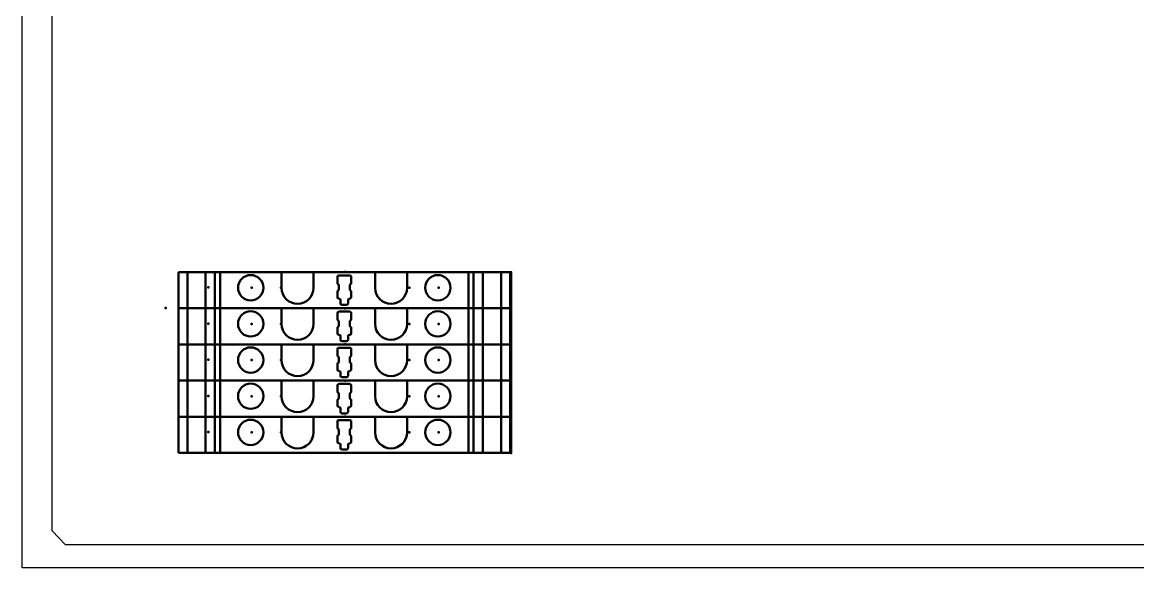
# Model space of a CAD drawing. Header units: millimetres. Extents: x -72 to 2978, y -1067 to 2817.
# Drawn here: x 1420.3 to 1605.2, y 635.5 to 726 of the extents above; entities that cross this region are included whole.
import ezdxf

# ---------------------------------------------------------------- set-up
doc = ezdxf.new("R2010")
doc.units = ezdxf.units.MM
doc.linetypes.add('Dashed', pattern=[2, 1, -1])
for name, color, linetype, lineweight in [('2d ConnectionPoints', 7, 'Continuous', 50), ('AM_0', 7, 'Continuous', 50), ('AM_4', 3, 'Continuous', 25), ('AM_9', 6, 'Dashed', 25)]:
    doc.layers.add(name, color=color, linetype=linetype, lineweight=lineweight)

msp = doc.modelspace()

# ---------------------------------------------------------------- linework, layer by layer
for p, q in [((1420.29, 635.51), (1420.29, 935.51)), ((1729.28, 635.51), (1420.29, 635.51))]:
    msp.add_line(p, q)
at = {"color": 30, "true_color": 0xf8991e}
for p, q in [((1425.22, 641.64), (1425.22, 927.23)), ((1425.23, 641.63), (1427.43, 639.32)), ((1434.54, 639.32), (1427.43, 639.32)), ((1722, 639.32), (1434.57, 639.32))]:
    msp.add_line(p, q, dxfattribs=at)
at = {"layer": '2d ConnectionPoints', "color": 3}
for p in [(1473.81, 684.56), (1473.81, 684.56), (1451.14, 682.01), (1451.14, 682.01), (1458.32, 681.97), (1458.32, 681.97), (1463.21, 681.97), (1484.46, 681.97), (1489.35, 681.97), (1489.35, 681.97), (1473.81, 678.56), (1473.81, 678.56), (1473.81, 678.56), (1473.81, 678.56), (1473.84, 678.56), (1473.84, 678.56), (1501.34, 678.55)]:
    msp.add_point(p, dxfattribs=at)
at = {"layer": '2d ConnectionPoints'}
for p in [(1473.84, 684.56), (1473.84, 684.56), (1501.34, 684.55), (1444.07, 678.63), (1451.14, 676.01), (1451.14, 676.01), (1458.32, 675.97), (1458.32, 675.97), (1463.21, 675.97), (1484.46, 675.97), (1489.35, 675.97), (1489.35, 675.97), (1473.81, 672.56), (1473.81, 672.56), (1473.84, 672.56), (1473.84, 672.56), (1501.34, 672.55), (1451.14, 670.01), (1451.14, 670.01), (1458.32, 669.97), (1458.32, 669.97), (1463.21, 669.97), (1484.46, 669.97), (1489.35, 669.97), (1489.35, 669.97), (1473.81, 666.56), (1473.81, 666.56), (1473.84, 666.56), (1473.84, 666.56), (1501.34, 666.55), (1451.14, 664.01), (1451.14, 664.01), (1458.32, 663.97), (1458.32, 663.97), (1463.21, 663.97), (1484.46, 663.97), (1489.35, 663.97), (1489.35, 663.97), (1473.81, 660.56), (1473.81, 660.56), (1473.84, 660.56), (1473.84, 660.56), (1501.34, 660.55), (1451.14, 658.01), (1451.14, 658.01), (1458.32, 657.97), (1458.32, 657.97), (1463.21, 657.97), (1484.46, 657.97), (1489.35, 657.97), (1489.35, 657.97), (1473.84, 654.56), (1473.84, 654.56), (1501.34, 654.55)]:
    msp.add_point(p, dxfattribs=at)
at = {"layer": 'AM_0', "color": 3}
for p, q in [((1446.18, 678.56), (1446.18, 684.56)), ((1446.18, 684.56), (1501.34, 684.56)), ((1447.67, 684.56), (1447.67, 678.56)), ((1450.68, 684.56), (1450.68, 678.56)), ((1452.22, 684.56), (1452.22, 678.56)), ((1453.1, 684.56), (1453.1, 678.56)), ((1463.28, 684.56), (1463.28, 681.96)), ((1468.58, 684.56), (1468.58, 681.96)), ((1478.78, 684.56), (1478.78, 681.96)), ((1484.08, 684.56), (1484.08, 681.96)), ((1494.25, 678.56), (1494.25, 684.56)), ((1495.13, 678.56), (1495.13, 684.56)), ((1496.67, 678.56), (1496.67, 684.56)), ((1499.68, 678.56), (1499.68, 684.56)), ((1501.18, 678.56), (1501.18, 684.56)), ((1501.34, 678.56), (1501.34, 684.56)), ((1472.53, 683.76), (1472.53, 682.76)), ((1474.58, 684.01), (1472.78, 684.01)), ((1474.83, 683.76), (1474.83, 682.76)), ((1472.53, 681.28), (1472.53, 680.41)), ((1472.78, 682.33), (1472.78, 681.71)), ((1474.58, 682.33), (1474.58, 681.71)), ((1474.83, 681.28), (1474.83, 680.41)), ((1472.78, 680.16), (1472.8, 680.16)), ((1473.05, 679.91), (1473.05, 679.36)), ((1474.05, 679.11), (1473.3, 679.11)), ((1474.3, 679.91), (1474.3, 679.36)), ((1474.58, 680.16), (1474.55, 680.16)), ((1446.18, 678.56), (1501.34, 678.56)), ((1446.18, 678.56), (1501.34, 678.56)), ((1446.18, 678.56), (1501.34, 678.56))]:
    msp.add_line(p, q, dxfattribs=at)
at = {"layer": 'AM_0'}
for p, q in [((1446.18, 672.56), (1446.18, 678.56)), ((1447.67, 678.56), (1447.67, 672.56)), ((1450.68, 678.56), (1450.68, 672.56)), ((1452.22, 678.56), (1452.22, 672.56)), ((1453.1, 678.56), (1453.1, 672.56)), ((1463.28, 678.56), (1463.28, 675.96)), ((1468.58, 678.56), (1468.58, 675.96)), ((1472.53, 677.76), (1472.53, 676.76)), ((1474.58, 678.01), (1472.78, 678.01)), ((1474.58, 678.01), (1472.78, 678.01)), ((1474.83, 677.76), (1474.83, 676.76)), ((1478.78, 678.56), (1478.78, 675.96)), ((1484.08, 678.56), (1484.08, 675.96)), ((1494.25, 672.56), (1494.25, 678.56)), ((1495.13, 672.56), (1495.13, 678.56)), ((1496.67, 672.56), (1496.67, 678.56)), ((1499.68, 672.56), (1499.68, 678.56)), ((1501.18, 672.56), (1501.18, 678.56)), ((1501.34, 672.56), (1501.34, 678.56)), ((1472.53, 675.28), (1472.53, 674.41)), ((1472.78, 676.33), (1472.78, 675.71)), ((1474.58, 676.33), (1474.58, 675.71)), ((1474.83, 675.28), (1474.83, 674.41)), ((1472.78, 674.16), (1472.8, 674.16)), ((1473.05, 673.91), (1473.05, 673.36)), ((1474.3, 673.91), (1474.3, 673.36)), ((1474.58, 674.16), (1474.55, 674.16)), ((1446.18, 666.56), (1446.18, 672.56)), ((1446.18, 672.56), (1501.34, 672.56)), ((1446.18, 672.56), (1501.34, 672.56)), ((1447.67, 672.56), (1447.67, 666.56)), ((1450.68, 672.56), (1450.68, 666.56)), ((1452.22, 672.56), (1452.22, 666.56)), ((1453.1, 672.56), (1453.1, 666.56)), ((1463.28, 672.56), (1463.28, 669.96)), ((1468.58, 672.56), (1468.58, 669.96)), ((1472.53, 671.76), (1472.53, 670.76)), ((1474.58, 672.01), (1472.78, 672.01)), ((1474.05, 673.11), (1473.3, 673.11)), ((1474.83, 671.76), (1474.83, 670.76)), ((1478.78, 672.56), (1478.78, 669.96)), ((1484.08, 672.56), (1484.08, 669.96)), ((1494.25, 666.56), (1494.25, 672.56)), ((1495.13, 666.56), (1495.13, 672.56)), ((1496.67, 666.56), (1496.67, 672.56)), ((1499.68, 666.56), (1499.68, 672.56)), ((1501.18, 666.56), (1501.18, 672.56)), ((1501.34, 666.56), (1501.34, 672.56)), ((1472.78, 670.33), (1472.78, 669.71)), ((1474.58, 670.33), (1474.58, 669.71)), ((1472.53, 669.28), (1472.53, 668.41)), ((1472.78, 668.16), (1472.8, 668.16)), ((1473.05, 667.91), (1473.05, 667.36)), ((1474.3, 667.91), (1474.3, 667.36)), ((1474.58, 668.16), (1474.55, 668.16)), ((1474.83, 669.28), (1474.83, 668.41)), ((1446.18, 660.56), (1446.18, 666.56)), ((1446.18, 666.56), (1501.34, 666.56)), ((1446.18, 666.56), (1501.34, 666.56)), ((1447.67, 666.56), (1447.67, 660.56)), ((1450.68, 666.56), (1450.68, 660.56)), ((1452.22, 666.56), (1452.22, 660.56)), ((1453.1, 666.56), (1453.1, 660.56)), ((1463.28, 666.56), (1463.28, 663.96)), ((1468.58, 666.56), (1468.58, 663.96)), ((1474.58, 666.01), (1472.78, 666.01)), ((1474.05, 667.11), (1473.3, 667.11)), ((1478.78, 666.56), (1478.78, 663.96)), ((1484.08, 666.56), (1484.08, 663.96)), ((1494.25, 660.56), (1494.25, 666.56)), ((1495.13, 660.56), (1495.13, 666.56)), ((1496.67, 660.56), (1496.67, 666.56)), ((1499.68, 660.56), (1499.68, 666.56)), ((1501.18, 660.56), (1501.18, 666.56)), ((1501.34, 660.56), (1501.34, 666.56)), ((1472.53, 665.76), (1472.53, 664.76)), ((1472.78, 664.33), (1472.78, 663.71)), ((1474.58, 664.33), (1474.58, 663.71)), ((1474.83, 665.76), (1474.83, 664.76)), ((1472.53, 663.28), (1472.53, 662.41)), ((1472.78, 662.16), (1472.8, 662.16)), ((1474.58, 662.16), (1474.55, 662.16)), ((1474.83, 663.28), (1474.83, 662.41)), ((1446.18, 654.56), (1446.18, 660.56)), ((1446.18, 660.56), (1501.34, 660.56)), ((1446.18, 660.56), (1501.34, 660.56)), ((1447.67, 660.56), (1447.67, 654.56)), ((1450.68, 660.56), (1450.68, 654.56)), ((1452.22, 660.56), (1452.22, 654.56)), ((1453.1, 660.56), (1453.1, 654.56)), ((1463.28, 660.56), (1463.28, 657.96)), ((1468.58, 660.56), (1468.58, 657.96)), ((1473.05, 661.91), (1473.05, 661.36)), ((1474.05, 661.11), (1473.3, 661.11)), ((1474.3, 661.91), (1474.3, 661.36)), ((1478.78, 660.56), (1478.78, 657.96)), ((1484.08, 660.56), (1484.08, 657.96)), ((1494.25, 654.56), (1494.25, 660.56)), ((1495.13, 654.56), (1495.13, 660.56)), ((1496.67, 654.56), (1496.67, 660.56)), ((1499.68, 654.56), (1499.68, 660.56)), ((1501.18, 654.56), (1501.18, 660.56)), ((1501.34, 654.56), (1501.34, 660.56)), ((1472.53, 659.76), (1472.53, 658.76)), ((1474.58, 660.01), (1472.78, 660.01)), ((1474.83, 659.76), (1474.83, 658.76)), ((1472.53, 657.28), (1472.53, 656.41)), ((1472.78, 658.33), (1472.78, 657.71)), ((1474.58, 658.33), (1474.58, 657.71)), ((1474.83, 657.28), (1474.83, 656.41)), ((1472.78, 656.16), (1472.8, 656.16)), ((1473.05, 655.91), (1473.05, 655.36)), ((1474.05, 655.11), (1473.3, 655.11)), ((1474.3, 655.91), (1474.3, 655.36)), ((1474.58, 656.16), (1474.55, 656.16)), ((1446.18, 654.56), (1501.34, 654.56))]:
    msp.add_line(p, q, dxfattribs=at)
at = {"layer": 'AM_0', "color": 3}
for centre in [(1458.16, 681.97), (1489.19, 681.97)]:
    msp.add_circle(centre, 2.1, dxfattribs=at)
at = {"layer": 'AM_0'}
for centre in [(1458.16, 675.97), (1489.19, 675.97), (1458.16, 669.97), (1489.19, 669.97), (1458.16, 663.97), (1489.19, 663.97), (1458.16, 657.97), (1489.19, 657.97)]:
    msp.add_circle(centre, 2.1, dxfattribs=at)
at = {"layer": 'AM_0', "color": 3}
for centre, radius, start, end in [((1472.78, 683.76), 0.25, 90, 180), ((1472.78, 682.76), 0.25, 180, 240), ((1472.53, 682.33), 0.25, 0, 60), ((1474.58, 683.76), 0.25, 0, 90), ((1474.83, 682.33), 0.25, 120, 180), ((1474.58, 682.76), 0.25, 300, 0), ((1465.93, 681.96), 2.65, 180, 0), ((1472.78, 681.28), 0.25, 120, 180), ((1472.53, 681.71), 0.25, 300, 0), ((1474.83, 681.71), 0.25, 180, 240), ((1474.58, 681.28), 0.25, 0, 60), ((1481.43, 681.96), 2.65, 180, 360), ((1472.78, 680.41), 0.25, 180, 270), ((1472.8, 679.91), 0.25, 0, 90), ((1473.3, 679.36), 0.25, 180, 270), ((1474.05, 679.36), 0.25, 270, 0), ((1474.55, 679.91), 0.25, 90, 180), ((1474.58, 680.41), 0.25, 270, 0)]:
    msp.add_arc(centre, radius, start, end, dxfattribs=at)
at = {"layer": 'AM_0'}
for centre, radius, start, end in [((1472.78, 677.76), 0.25, 90, 180), ((1474.58, 677.76), 0.25, 0, 90), ((1465.93, 675.96), 2.65, 180, 0), ((1472.78, 676.76), 0.25, 180, 240), ((1472.78, 675.28), 0.25, 120, 180), ((1472.53, 676.33), 0.25, 0, 60), ((1472.53, 675.71), 0.25, 300, 0), ((1474.83, 676.33), 0.25, 120, 180), ((1474.83, 675.71), 0.25, 180, 240), ((1474.58, 676.76), 0.25, 300, 0), ((1474.58, 675.28), 0.25, 0, 60), ((1481.43, 675.96), 2.65, 180, 360), ((1472.78, 674.41), 0.25, 180, 270), ((1472.8, 673.91), 0.25, 0, 90), ((1473.3, 673.36), 0.25, 180, 270), ((1474.05, 673.36), 0.25, 270, 0), ((1474.55, 673.91), 0.25, 90, 180), ((1474.58, 674.41), 0.25, 270, 0), ((1472.78, 671.76), 0.25, 90, 180), ((1474.58, 671.76), 0.25, 0, 90), ((1465.93, 669.96), 2.65, 180, 0), ((1472.78, 670.76), 0.25, 180, 240), ((1472.53, 670.33), 0.25, 0, 60), ((1472.53, 669.71), 0.25, 300, 0), ((1474.83, 670.33), 0.25, 120, 180), ((1474.83, 669.71), 0.25, 180, 240), ((1474.58, 670.76), 0.25, 300, 0), ((1481.43, 669.96), 2.65, 180, 360), ((1472.78, 669.28), 0.25, 120, 180), ((1472.78, 668.41), 0.25, 180, 270), ((1472.8, 667.91), 0.25, 0, 90), ((1474.55, 667.91), 0.25, 90, 180), ((1474.58, 668.41), 0.25, 270, 0), ((1474.58, 669.28), 0.25, 0, 60), ((1472.78, 665.76), 0.25, 90, 180), ((1473.3, 667.36), 0.25, 180, 270), ((1474.05, 667.36), 0.25, 270, 0), ((1474.58, 665.76), 0.25, 0, 90), ((1472.78, 664.76), 0.25, 180, 240), ((1472.53, 664.33), 0.25, 0, 60), ((1474.83, 664.33), 0.25, 120, 180), ((1474.58, 664.76), 0.25, 300, 0), ((1465.93, 663.96), 2.65, 180, 0), ((1472.78, 663.28), 0.25, 120, 180), ((1472.78, 662.41), 0.25, 180, 270), ((1472.53, 663.71), 0.25, 300, 0), ((1472.8, 661.91), 0.25, 0, 90), ((1474.55, 661.91), 0.25, 90, 180), ((1474.83, 663.71), 0.25, 180, 240), ((1474.58, 662.41), 0.25, 270, 0), ((1474.58, 663.28), 0.25, 0, 60), ((1481.43, 663.96), 2.65, 180, 360), ((1473.3, 661.36), 0.25, 180, 270), ((1474.05, 661.36), 0.25, 270, 0), ((1472.78, 659.76), 0.25, 90, 180), ((1472.78, 658.76), 0.25, 180, 240), ((1472.53, 658.33), 0.25, 0, 60), ((1474.58, 659.76), 0.25, 0, 90), ((1474.83, 658.33), 0.25, 120, 180), ((1474.58, 658.76), 0.25, 300, 0), ((1465.93, 657.96), 2.65, 180, 0), ((1472.78, 657.28), 0.25, 120, 180), ((1472.53, 657.71), 0.25, 300, 0), ((1474.83, 657.71), 0.25, 180, 240), ((1474.58, 657.28), 0.25, 0, 60), ((1481.43, 657.96), 2.65, 180, 360), ((1472.78, 656.41), 0.25, 180, 270), ((1472.8, 655.91), 0.25, 0, 90), ((1473.3, 655.36), 0.25, 180, 270), ((1474.05, 655.36), 0.25, 270, 0), ((1474.55, 655.91), 0.25, 90, 180), ((1474.58, 656.41), 0.25, 270, 0)]:
    msp.add_arc(centre, radius, start, end, dxfattribs=at)
at = {"layer": 'AM_4', "color": 3}
msp.add_lwpolyline([(1495.23, 679.13), (1495.23, 679.13), (1495.22, 679.13)], dxfattribs=at)
at = {"layer": 'AM_4'}
for points in [[(1495.23, 673.13), (1495.23, 673.13), (1495.22, 673.13)], [(1495.23, 667.13), (1495.23, 667.13), (1495.22, 667.13)], [(1495.23, 661.13), (1495.23, 661.13), (1495.22, 661.13)], [(1495.23, 655.13), (1495.23, 655.13), (1495.22, 655.13)]]:
    msp.add_lwpolyline(points, dxfattribs=at)
at = {"layer": 'AM_9', "color": 3}
msp.add_lwpolyline([(1495.23, 679.44), (1495.22, 679.45), (1495.22, 679.45)], dxfattribs=at)
at = {"layer": 'AM_9'}
for points in [[(1495.23, 673.44), (1495.22, 673.45), (1495.22, 673.45)], [(1495.23, 667.44), (1495.22, 667.45), (1495.22, 667.45)], [(1495.23, 661.44), (1495.22, 661.45), (1495.22, 661.45)], [(1495.23, 655.44), (1495.22, 655.45), (1495.22, 655.45)]]:
    msp.add_lwpolyline(points, dxfattribs=at)

doc.saveas('drawing.dxf')
